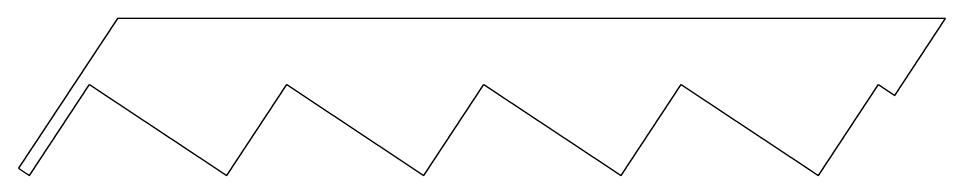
# Model space of a CAD drawing. Header units: metres. Extents: x 0 to 1420, y 0 to 240.
import ezdxf

# ---------------------------------------------------------------- set-up
doc = ezdxf.new("R2010")
doc.units = ezdxf.units.M

msp = doc.modelspace()

# ---------------------------------------------------------------- linework, layer by layer
msp.add_lwpolyline([(0, 11), (16.7, 0), (108.6, 139), (318.8, 0), (410.7, 139), (620.9, 0), (712.7, 139), (923, 0), (1014.8, 139), (1225.1, 0), (1316.9, 139), (1342, 122.4), (1419.7, 240), (151.4, 240)], close=True)

doc.saveas('drawing.dxf')
